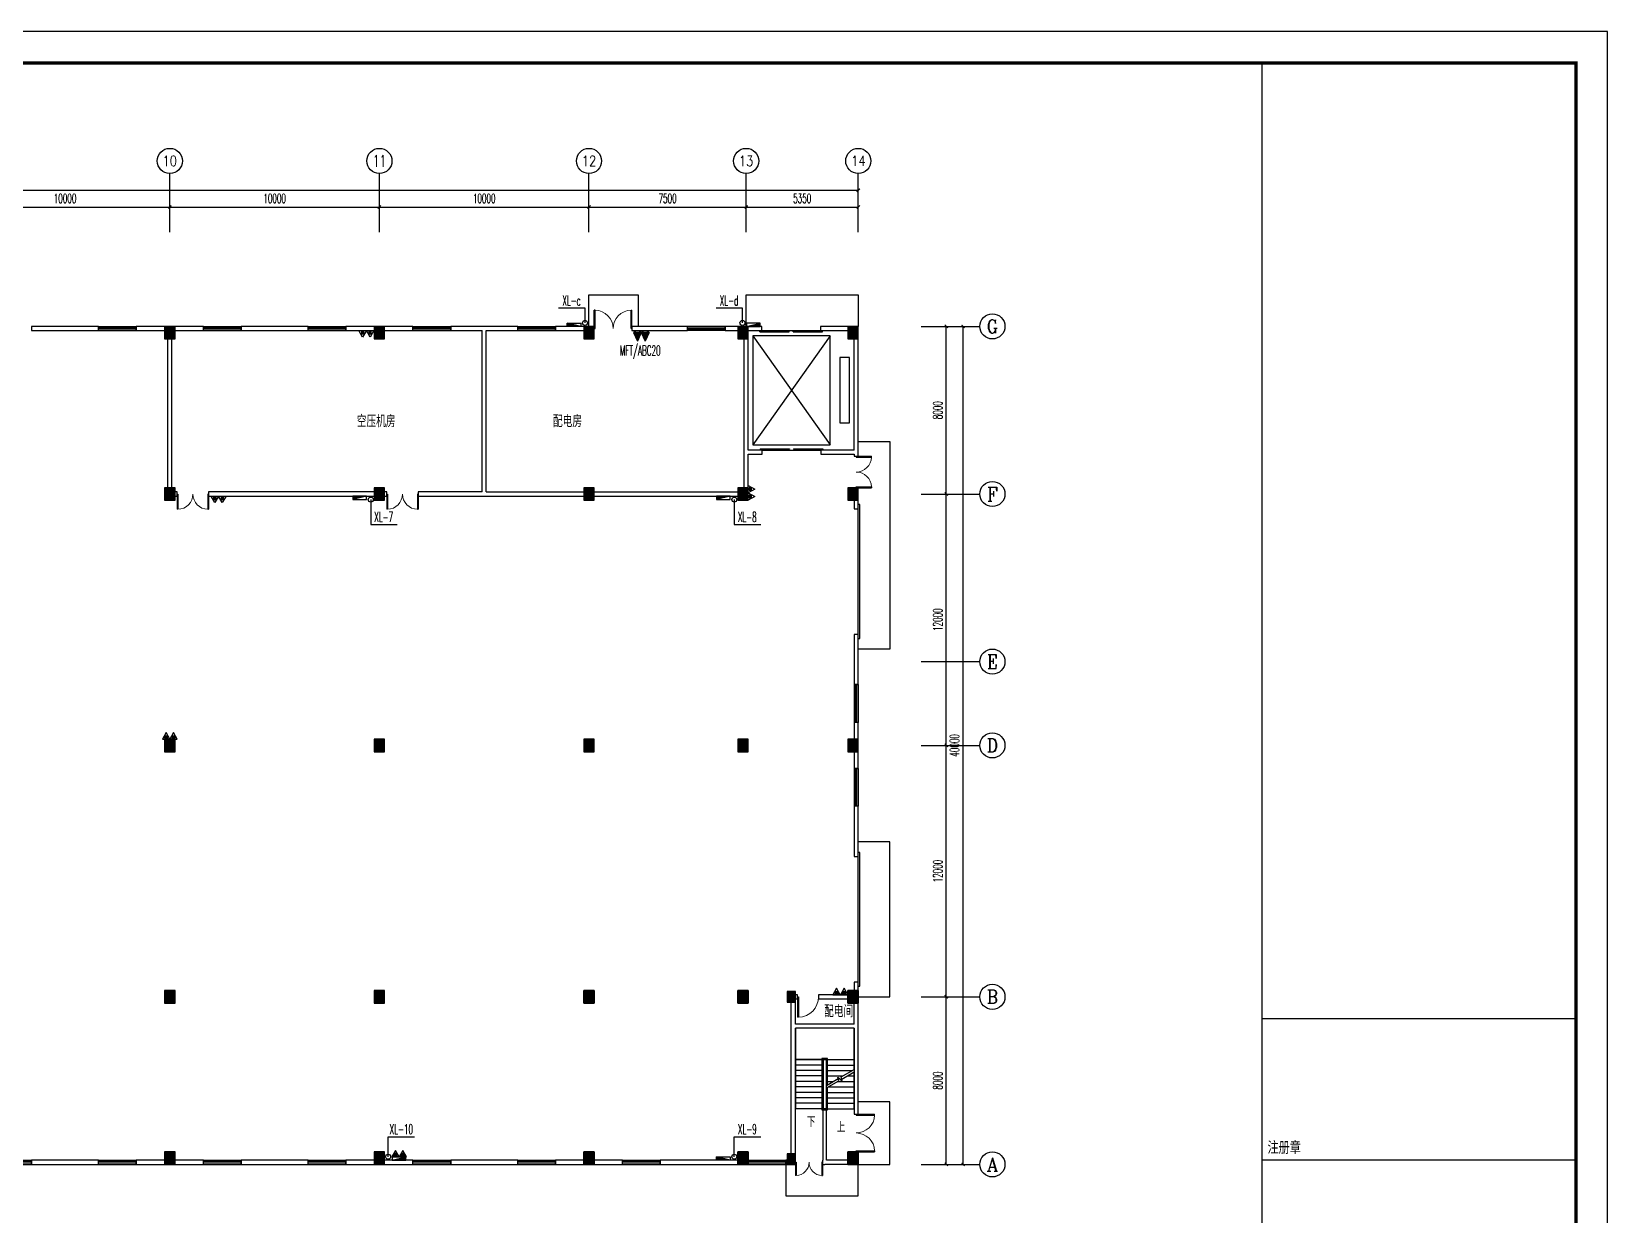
# Model space of a CAD drawing. Extents: x -620248 to 571765, y -684907 to -323071.
# Drawn here: x -164757 to -89559, y -510650 to -454182 of the extents above; entities that cross this region are included whole.
import ezdxf
from ezdxf.enums import TextEntityAlignment as Align

# ---------------------------------------------------------------- set-up
doc = ezdxf.new("R2010")
doc.units = 0
doc.header["$LTSCALE"] = 1000
doc.header["$MEASUREMENT"] = 0
doc.linetypes.add('DASH', pattern=[0.35, 0.25, -0.1])
for name, color, linetype in [('4', 4, 'Continuous'), ('9', 9, 'Continuous'), ('AXIS', 3, 'Continuous'), ('AXIS_TEXT', 7, 'Continuous'), ('DIM_SYMB', 3, 'Continuous'), ('EQUIP_消火栓', 7, 'Continuous'), ('EQUIP_灭火器', 7, 'Continuous'), ('EVTR', 2, 'Continuous'), ('PUB_HATCH', 8, 'Continuous'), ('PUB_TITLE', 4, 'Continuous'), ('STAIR', 2, 'Continuous'), ('TWT_LEAD', 3, 'Continuous'), ('TWT_TEXT', 7, 'Continuous'), ('VPIPE-消防', 1, 'Continuous'), ('WALL', 7, 'Continuous'), ('WINDOW', 4, 'Continuous'), ('框', 130, 'Continuous')]:
    doc.layers.add(name, color=color, linetype=linetype)
doc.styles.add('-宋体', font='simsun_0.shx', dxfattribs={"width": 0.8})
doc.styles.add('_TCH_AXIS', font='COMPLEX', dxfattribs={"bigfont": 'GBCBIG'})
doc.styles.add('_TCH_DIM', font='SIMPLEX.shx', dxfattribs={"width": 0.8, "bigfont": 'GBCBIG.shx'})
doc.styles.add('_TCH_DIM_T3', font='SIMPLEX.shx', dxfattribs={"width": 0.564706, "bigfont": 'GBCBIG.shx'})
doc.styles.add('COMPLEX', font='COMPLEX')
doc.styles.add('TBC', font='simhei_0.shx', dxfattribs={"width": 0.9})
doc.styles.add('天正', font='SIMPLEX.shx', dxfattribs={"width": 0.7, "bigfont": 'HZTXT.shx'})
doc.dimstyles.new('_TCH_ARCH&&150', dxfattribs={"dimtxt": 446.25, "dimasz": 150, "dimexe": 375, "dimexo": 450, "dimgap": 189.375, "dimtad": 1, "dimdec": 0, "dimzin": 0, "dimdsep": 46, "dimtxsty": '_TCH_DIM_T3', "dimblk": 'ARCHTICK', "dimcen": 0.09, "dimclrt": 7, "dimazin": 2, "dimtfac": 1, "dimtdec": 0, "dimtix": 1, "dimtmove": 2, "dimatfit": 3, "dimfxl": 1, "dimtolj": 1, "dimtzin": 0, "dimarcsym": 0})

# ---------------------------------------------------------------- blocks, each defined once
blk = doc.blocks.new('A$C2E844E90')
at = {"layer": 'PUB_HATCH'}
for points in [[(74900, 0), (75400, 0), (75400, 600), (74900, 600)], [(84900, 0), (85400, 0), (85400, 600), (84900, 600)], [(94900, 0), (95400, 0), (95400, 600), (94900, 600)], [(102250, 0), (102750, 0), (102750, 600), (102250, 600)], [(107500, 0), (108000, 0), (108000, 600), (107500, 600)], [(74900, -7700), (75400, -7700), (75400, -7100), (74900, -7100)], [(84900, -7700), (85400, -7700), (85400, -7100), (84900, -7100)], [(94900, -7700), (95400, -7700), (95400, -7100), (94900, -7100)], [(102250, -7700), (102750, -7700), (102750, -7100), (102250, -7100)], [(107500, -7700), (108000, -7700), (108000, -7100), (107500, -7100)], [(74900, -19700), (75400, -19700), (75400, -19100), (74900, -19100)], [(84900, -19700), (85400, -19700), (85400, -19100), (84900, -19100)], [(94900, -19700), (95400, -19700), (95400, -19100), (94900, -19100)], [(102250, -19700), (102750, -19700), (102750, -19100), (102250, -19100)], [(107500, -19700), (108000, -19700), (108000, -19100), (107500, -19100)], [(74900, -31700), (75400, -31700), (75400, -31100), (74900, -31100)], [(84900, -31700), (85400, -31700), (85400, -31100), (84900, -31100)], [(94900, -31700), (95400, -31700), (95400, -31100), (94900, -31100)], [(102250, -31700), (102750, -31700), (102750, -31100), (102250, -31100)], [(105000, -31150), (104600, -31150), (104600, -31650), (105000, -31650)], [(107500, -31700), (108000, -31700), (108000, -31100), (107500, -31100)], [(74900, -39400), (75400, -39400), (75400, -38800), (74900, -38800)], [(84900, -39400), (85400, -39400), (85400, -38800), (84900, -38800)], [(94900, -39400), (95400, -39400), (95400, -38800), (94900, -38800)], [(102250, -39400), (102750, -39400), (102750, -38800), (102250, -38800)], [(105000, -38900), (104600, -38900), (104600, -39400), (105000, -39400)], [(107500, -39400), (108000, -39400), (108000, -38800), (107500, -38800)]]:
    blk.add_hatch(color=7, dxfattribs=at).paths.add_polyline_path(points)
at = {"layer": 'WALL'}
for points in [[(75400, 600), (74900, 600), (74900, 0), (75400, 0)], [(85400, 600), (84900, 600), (84900, 0), (85400, 0)], [(95400, 600), (94900, 600), (94900, 0), (95400, 0)], [(102750, 600), (102250, 600), (102250, 0), (102750, 0)], [(108000, 600), (107500, 600), (107500, 0), (108000, 0)], [(75400, -7100), (74900, -7100), (74900, -7700), (75400, -7700)], [(85400, -7100), (84900, -7100), (84900, -7700), (85400, -7700)], [(95400, -7100), (94900, -7100), (94900, -7700), (95400, -7700)], [(102750, -7100), (102250, -7100), (102250, -7700), (102750, -7700)], [(108000, -7100), (107500, -7100), (107500, -7700), (108000, -7700)], [(75400, -19100), (74900, -19100), (74900, -19700), (75400, -19700)], [(85400, -19100), (84900, -19100), (84900, -19700), (85400, -19700)], [(95400, -19100), (94900, -19100), (94900, -19700), (95400, -19700)], [(102750, -19100), (102250, -19100), (102250, -19700), (102750, -19700)], [(108000, -19100), (107500, -19100), (107500, -19700), (108000, -19700)], [(75400, -31100), (74900, -31100), (74900, -31700), (75400, -31700)], [(85400, -31100), (84900, -31100), (84900, -31700), (85400, -31700)], [(95400, -31100), (94900, -31100), (94900, -31700), (95400, -31700)], [(102750, -31100), (102250, -31100), (102250, -31700), (102750, -31700)], [(104600, -31650), (105000, -31650), (105000, -31150), (104600, -31150)], [(108000, -31100), (107500, -31100), (107500, -31700), (108000, -31700)], [(75400, -38800), (74900, -38800), (74900, -39400), (75400, -39400)], [(85400, -38800), (84900, -38800), (84900, -39400), (85400, -39400)], [(95400, -38800), (94900, -38800), (94900, -39400), (95400, -39400)], [(102750, -38800), (102250, -38800), (102250, -39400), (102750, -39400)], [(104600, -39400), (105000, -39400), (105000, -38900), (104600, -38900)], [(108000, -38800), (107500, -38800), (107500, -39400), (108000, -39400)]]:
    blk.add_lwpolyline(points, close=True, dxfattribs=at)
blk = doc.blocks.new('$DorLib2D$00000002')
for p, q in [((-0.5, 0), (-0.5, 0.4875)), ((-0.475, 0.4875), (-0.5, 0.4875)), ((-0.475, 0), (-0.475, 0.4875)), ((0.475, 0), (0.475, 0.4875)), ((0.475, 0.4875), (0.5, 0.4875)), ((0.5, 0), (0.5, 0.4875)), ((-0.5, 0), (-0.475, 0)), ((0.5, 0), (0.475, 0))]:
    blk.add_line(p, q)
at = {"lineweight": 13}
for centre, start, end in [((-0.4875, 0), 0, 88.53072), ((0.4875, 0), 91.46928, 180)]:
    blk.add_arc(centre, 0.4875, start, end, dxfattribs=at)
blk = doc.blocks.new('$DorLib2D$00000126')
at = {"color": 0, "linetype": 'Continuous'}
for p, q in [((-0.532, 0.5), (-0.532, 0.9)), ((0.532, 0.9), (0.532, 0.5))]:
    blk.add_line(p, q, dxfattribs=at)
at = {"color": 0, "linetype": 'DASH'}
for p, q in [((-0.532, 0.9), (0.532, 0.9)), ((-0.532, 0.5), (0.532, 0.5))]:
    blk.add_line(p, q, dxfattribs=at)
blk = doc.blocks.new('_ArchTick')
at = {"color": 0, "linetype": 'ByBlock', "const_width": 0.4}
blk.add_lwpolyline([(-0.5, -0.5), (0.5, 0.5)], dxfattribs=at)
blk = doc.blocks.new('*D480')
at = {"layer": 'AXIS', "color": 0, "lineweight": -2, "transparency": 16777216}
for p, q in [((7700, 53450), (7700, 55375)), ((7700, 55000), (115700, 55000)), ((115700, 53450), (115700, 55375))]:
    blk.add_line(p, q, dxfattribs=at)
at = {"layer": 'Defpoints', "color": 0, "transparency": 16777216}
for p in [(115700, 55000), (7700, 53000), (115700, 53000)]:
    blk.add_point(p, dxfattribs=at)
at = {"layer": 'AXIS', "color": 0, "lineweight": -2, "transparency": 16777216, "xscale": 150, "yscale": 150, "zscale": 150, "rotation": 180}
blk.add_blockref('_ArchTick', (7700, 55000), dxfattribs=at)
at = {"layer": 'AXIS', "color": 0, "lineweight": -2, "transparency": 16777216, "xscale": 150, "yscale": 150, "zscale": 150}
blk.add_blockref('_ArchTick', (115700, 55000), dxfattribs=at)
at = {"layer": 'AXIS', "color": 7, "transparency": 16777216, "insert": (61700, 55412), "char_height": 446.2, "attachment_point": 5, "style": '_TCH_DIM_T3'}
blk.add_mtext('\\A1;108000', dxfattribs=at)
blk = doc.blocks.new('*D489')
at = {"layer": 'AXIS', "color": 0, "lineweight": -2, "transparency": 16777216}
for p, q in [((72850, 53450), (72850, 54575)), ((72850, 54200), (82850, 54200)), ((82850, 53450), (82850, 54575))]:
    blk.add_line(p, q, dxfattribs=at)
at = {"layer": 'Defpoints', "color": 0, "transparency": 16777216}
for p in [(82850, 54200), (72850, 53000), (82850, 53000)]:
    blk.add_point(p, dxfattribs=at)
at = {"layer": 'AXIS', "color": 0, "lineweight": -2, "transparency": 16777216, "xscale": 150, "yscale": 150, "zscale": 150, "rotation": 180}
blk.add_blockref('_ArchTick', (72850, 54200), dxfattribs=at)
at = {"layer": 'AXIS', "color": 0, "lineweight": -2, "transparency": 16777216, "xscale": 150, "yscale": 150, "zscale": 150}
blk.add_blockref('_ArchTick', (82850, 54200), dxfattribs=at)
at = {"layer": 'AXIS', "color": 7, "transparency": 16777216, "insert": (77850, 54612), "char_height": 446.2, "attachment_point": 5, "style": '_TCH_DIM_T3'}
blk.add_mtext('\\A1;10000', dxfattribs=at)
blk = doc.blocks.new('*D490')
at = {"layer": 'AXIS', "color": 0, "lineweight": -2, "transparency": 16777216}
for p, q in [((82850, 53450), (82850, 54575)), ((82850, 54200), (92850, 54200)), ((92850, 53450), (92850, 54575))]:
    blk.add_line(p, q, dxfattribs=at)
at = {"layer": 'Defpoints', "color": 0, "transparency": 16777216}
for p in [(92850, 54200), (82850, 53000), (92850, 53000)]:
    blk.add_point(p, dxfattribs=at)
at = {"layer": 'AXIS', "color": 0, "lineweight": -2, "transparency": 16777216, "xscale": 150, "yscale": 150, "zscale": 150, "rotation": 180}
blk.add_blockref('_ArchTick', (82850, 54200), dxfattribs=at)
at = {"layer": 'AXIS', "color": 0, "lineweight": -2, "transparency": 16777216, "xscale": 150, "yscale": 150, "zscale": 150}
blk.add_blockref('_ArchTick', (92850, 54200), dxfattribs=at)
at = {"layer": 'AXIS', "color": 7, "transparency": 16777216, "insert": (87850, 54612), "char_height": 446.2, "attachment_point": 5, "style": '_TCH_DIM_T3'}
blk.add_mtext('\\A1;10000', dxfattribs=at)
blk = doc.blocks.new('*D491')
at = {"layer": 'AXIS', "color": 0, "lineweight": -2, "transparency": 16777216}
for p, q in [((92850, 53450), (92850, 54575)), ((92850, 54200), (102850, 54200)), ((102850, 53450), (102850, 54575))]:
    blk.add_line(p, q, dxfattribs=at)
at = {"layer": 'Defpoints', "color": 0, "transparency": 16777216}
for p in [(102850, 54200), (92850, 53000), (102850, 53000)]:
    blk.add_point(p, dxfattribs=at)
at = {"layer": 'AXIS', "color": 0, "lineweight": -2, "transparency": 16777216, "xscale": 150, "yscale": 150, "zscale": 150, "rotation": 180}
blk.add_blockref('_ArchTick', (92850, 54200), dxfattribs=at)
at = {"layer": 'AXIS', "color": 0, "lineweight": -2, "transparency": 16777216, "xscale": 150, "yscale": 150, "zscale": 150}
blk.add_blockref('_ArchTick', (102850, 54200), dxfattribs=at)
at = {"layer": 'AXIS', "color": 7, "transparency": 16777216, "insert": (97850, 54612), "char_height": 446.2, "attachment_point": 5, "style": '_TCH_DIM_T3'}
blk.add_mtext('\\A1;10000', dxfattribs=at)
blk = doc.blocks.new('*D492')
at = {"layer": 'AXIS', "color": 0, "lineweight": -2, "transparency": 16777216}
for p, q in [((102850, 53450), (102850, 54575)), ((102850, 54200), (110350, 54200)), ((110350, 53450), (110350, 54575))]:
    blk.add_line(p, q, dxfattribs=at)
at = {"layer": 'Defpoints', "color": 0, "transparency": 16777216}
for p in [(110350, 54200), (102850, 53000), (110350, 53000)]:
    blk.add_point(p, dxfattribs=at)
at = {"layer": 'AXIS', "color": 0, "lineweight": -2, "transparency": 16777216, "xscale": 150, "yscale": 150, "zscale": 150, "rotation": 180}
blk.add_blockref('_ArchTick', (102850, 54200), dxfattribs=at)
at = {"layer": 'AXIS', "color": 0, "lineweight": -2, "transparency": 16777216, "xscale": 150, "yscale": 150, "zscale": 150}
blk.add_blockref('_ArchTick', (110350, 54200), dxfattribs=at)
at = {"layer": 'AXIS', "color": 7, "transparency": 16777216, "insert": (106600, 54612), "char_height": 446.2, "attachment_point": 5, "style": '_TCH_DIM_T3'}
blk.add_mtext('\\A1;7500', dxfattribs=at)
blk = doc.blocks.new('*D493')
at = {"layer": 'AXIS', "color": 0, "lineweight": -2, "transparency": 16777216}
for p, q in [((110350, 53450), (110350, 54575)), ((110350, 54200), (115700, 54200)), ((115700, 53450), (115700, 54575))]:
    blk.add_line(p, q, dxfattribs=at)
at = {"layer": 'Defpoints', "color": 0, "transparency": 16777216}
for p in [(115700, 54200), (110350, 53000), (115700, 53000)]:
    blk.add_point(p, dxfattribs=at)
at = {"layer": 'AXIS', "color": 0, "lineweight": -2, "transparency": 16777216, "xscale": 150, "yscale": 150, "zscale": 150, "rotation": 180}
blk.add_blockref('_ArchTick', (110350, 54200), dxfattribs=at)
at = {"layer": 'AXIS', "color": 0, "lineweight": -2, "transparency": 16777216, "xscale": 150, "yscale": 150, "zscale": 150}
blk.add_blockref('_ArchTick', (115700, 54200), dxfattribs=at)
at = {"layer": 'AXIS', "color": 7, "transparency": 16777216, "insert": (113025, 54612), "char_height": 446.2, "attachment_point": 5, "style": '_TCH_DIM_T3'}
blk.add_mtext('\\A1;5350', dxfattribs=at)
blk = doc.blocks.new('*D500')
at = {"layer": 'AXIS', "color": 0, "lineweight": -2, "transparency": 16777216}
for p, q in [((119150, 48500), (121075, 48500)), ((120700, 8500), (120700, 48500)), ((119150, 8500), (121075, 8500))]:
    blk.add_line(p, q, dxfattribs=at)
at = {"layer": 'Defpoints', "color": 0, "transparency": 16777216}
for p in [(118700, 48500), (120700, 48500), (118700, 8500)]:
    blk.add_point(p, dxfattribs=at)
at = {"layer": 'AXIS', "color": 0, "lineweight": -2, "transparency": 16777216, "xscale": 150, "yscale": 150, "zscale": 150}
for p, rotation in [((120700, 48500), 90), ((120700, 8500), 270)]:
    blk.add_blockref('_ArchTick', p, dxfattribs=dict(at, rotation=rotation))
at = {"layer": 'AXIS', "color": 7, "transparency": 16777216, "insert": (120288, 28500), "char_height": 446.2, "attachment_point": 5, "rotation": 90, "style": '_TCH_DIM_T3'}
blk.add_mtext('\\A1;40000', dxfattribs=at)
blk = doc.blocks.new('*D501')
at = {"layer": 'AXIS', "color": 0, "lineweight": -2, "transparency": 16777216}
for p, q in [((119150, 16500), (120275, 16500)), ((119900, 8500), (119900, 16500)), ((119150, 8500), (120275, 8500))]:
    blk.add_line(p, q, dxfattribs=at)
at = {"layer": 'Defpoints', "color": 0, "transparency": 16777216}
for p in [(118700, 16500), (119900, 16500), (118700, 8500)]:
    blk.add_point(p, dxfattribs=at)
at = {"layer": 'AXIS', "color": 0, "lineweight": -2, "transparency": 16777216, "xscale": 150, "yscale": 150, "zscale": 150}
for p, rotation in [((119900, 16500), 90), ((119900, 8500), 270)]:
    blk.add_blockref('_ArchTick', p, dxfattribs=dict(at, rotation=rotation))
at = {"layer": 'AXIS', "color": 7, "transparency": 16777216, "insert": (119488, 12500), "char_height": 446.2, "attachment_point": 5, "rotation": 90, "style": '_TCH_DIM_T3'}
blk.add_mtext('\\A1;8000', dxfattribs=at)
blk = doc.blocks.new('*D502')
at = {"layer": 'AXIS', "color": 0, "lineweight": -2, "transparency": 16777216}
for p, q in [((119150, 28500), (120275, 28500)), ((119900, 16500), (119900, 28500)), ((119150, 16500), (120275, 16500))]:
    blk.add_line(p, q, dxfattribs=at)
at = {"layer": 'Defpoints', "color": 0, "transparency": 16777216}
for p in [(118700, 28500), (119900, 28500), (118700, 16500)]:
    blk.add_point(p, dxfattribs=at)
at = {"layer": 'AXIS', "color": 0, "lineweight": -2, "transparency": 16777216, "xscale": 150, "yscale": 150, "zscale": 150}
for p, rotation in [((119900, 28500), 90), ((119900, 16500), 270)]:
    blk.add_blockref('_ArchTick', p, dxfattribs=dict(at, rotation=rotation))
at = {"layer": 'AXIS', "color": 7, "transparency": 16777216, "insert": (119488, 22500), "char_height": 446.2, "attachment_point": 5, "rotation": 90, "style": '_TCH_DIM_T3'}
blk.add_mtext('\\A1;12000', dxfattribs=at)
blk = doc.blocks.new('*D503')
at = {"layer": 'AXIS', "color": 0, "lineweight": -2, "transparency": 16777216}
for p, q in [((119150, 40500), (120275, 40500)), ((119900, 28500), (119900, 40500)), ((119150, 28500), (120275, 28500))]:
    blk.add_line(p, q, dxfattribs=at)
at = {"layer": 'Defpoints', "color": 0, "transparency": 16777216}
for p in [(118700, 40500), (119900, 40500), (118700, 28500)]:
    blk.add_point(p, dxfattribs=at)
at = {"layer": 'AXIS', "color": 0, "lineweight": -2, "transparency": 16777216, "xscale": 150, "yscale": 150, "zscale": 150}
for p, rotation in [((119900, 40500), 90), ((119900, 28500), 270)]:
    blk.add_blockref('_ArchTick', p, dxfattribs=dict(at, rotation=rotation))
at = {"layer": 'AXIS', "color": 7, "transparency": 16777216, "insert": (119488, 34500), "char_height": 446.2, "attachment_point": 5, "rotation": 90, "style": '_TCH_DIM_T3'}
blk.add_mtext('\\A1;12000', dxfattribs=at)
blk = doc.blocks.new('*D504')
at = {"layer": 'AXIS', "color": 0, "lineweight": -2, "transparency": 16777216}
for p, q in [((119150, 48500), (120275, 48500)), ((119900, 40500), (119900, 48500)), ((119150, 40500), (120275, 40500))]:
    blk.add_line(p, q, dxfattribs=at)
at = {"layer": 'Defpoints', "color": 0, "transparency": 16777216}
for p in [(118700, 48500), (119900, 48500), (118700, 40500)]:
    blk.add_point(p, dxfattribs=at)
at = {"layer": 'AXIS', "color": 0, "lineweight": -2, "transparency": 16777216, "xscale": 150, "yscale": 150, "zscale": 150}
for p, rotation in [((119900, 48500), 90), ((119900, 40500), 270)]:
    blk.add_blockref('_ArchTick', p, dxfattribs=dict(at, rotation=rotation))
at = {"layer": 'AXIS', "color": 7, "transparency": 16777216, "insert": (119488, 44500), "char_height": 446.2, "attachment_point": 5, "rotation": 90, "style": '_TCH_DIM_T3'}
blk.add_mtext('\\A1;8000', dxfattribs=at)
blk = doc.blocks.new('$DorLib2D$00000001')
for p, q in [((0.45, 0.975), (0.5, 0.975)), ((0.45, 0), (0.45, 0.975)), ((0.5, 0), (0.5, 0.975)), ((0.5, 0), (0.45, 0))]:
    blk.add_line(p, q)
at = {"lineweight": 13}
blk.add_arc((0.475, 0), 0.975, 91.46928, 180, dxfattribs=at)
blk = doc.blocks.new('$DORLIB2D$00000127')
at = {"color": 0}
for points in [[(-0.533, 0.795), (-0.533, 0.69)], [(-0.033, 0.795), (-0.533, 0.795)], [(-0.033, 0.69), (-0.533, 0.69)], [(-0.033, 0.795), (-0.033, 0.69)], [(0.533, 0.795), (0.033, 0.795)], [(0.033, 0.795), (0.033, 0.69)], [(0.533, 0.69), (0.033, 0.69)], [(0.533, 0.795), (0.533, 0.69)], [(0.5, 0.5), (-0.5, 0.5)]]:
    blk.add_lwpolyline(points, dxfattribs=at)
blk = doc.blocks.new('$TCHSYS$WIN2D')
for p, q in [((-0.5, 0.5), (0.5, 0.5)), ((-0.5, 0.5), (-0.5, -0.5)), ((0.5, 0.5), (0.5, -0.5)), ((0.5, 0.167), (-0.5, 0.167)), ((0.5, -0.167), (-0.5, -0.167)), ((-0.5, -0.5), (0.5, -0.5))]:
    blk.add_line(p, q)
blk = doc.blocks.new('_AXISO')
blk.add_circle((0, 0), 0.5)
at = {"layer": 'AXIS_TEXT', "style": 'COMPLEX', "width": 1.041667}
blk.add_attdef('A', text='', height=0.56, dxfattribs=at).set_placement((-0.25, -0.28), (0.25, -0.28), align=Align.FIT)
blk = doc.blocks.new('A$C54597E38')
at = {"layer": '9'}
h = blk.add_hatch(dxfattribs=at)
h.set_pattern_fill('ANSI31', color=256, scale=70.630202, angle=135, style=0)
h.set_pattern_definition([(180, (-153496.256, -56662.455), (-2e-15, -8.82877527), [])])
edge = h.paths.add_edge_path()
edge.add_line((99, 458), (99, 400))
edge.add_line((99, 400), (0, 400))
edge.add_line((0, 400), (0, 620))
edge.add_arc((64, 620), 63.6, 90, 180, ccw=False)
edge.add_line((64, 683), (622, 683))
edge.add_arc((622, 620), 63.6, 0, 90, ccw=False)
edge.add_line((685, 620), (685, 396))
edge.add_line((685, 396), (594, 396))
edge.add_line((594, 396), (594, 463))
edge.add_line((594, 463), (614, 463))
edge.add_line((614, 463), (624, 463))
edge.add_line((624, 463), (624, 613))
edge.add_line((624, 613), (68, 613))
edge.add_line((68, 613), (68, 458))
edge.add_line((68, 458), (99, 458))
h.paths.add_polyline_path([(369, 293), (369, 582), (586, 582), (586, 519), (436, 519), (436, 458), (557, 458), (557, 225), (431, 225), (431, 166), (588, 166), (588, 112), (370, 112), (370, 226), (321, 226), (321, 112), (103, 112), (103, 166), (260, 166), (260, 225), (133, 225), (133, 458), (255, 458), (255, 519), (104, 519), (104, 582), (321, 582), (321, 293)])
h.paths.add_polyline_path([(196, 399), (265, 399), (265, 289), (196, 289)], flags=16)
h.paths.add_polyline_path([(494, 399), (425, 399), (425, 289), (494, 289)], flags=16)
edge = h.paths.add_edge_path()
edge.add_line((99, 225), (99, 283))
edge.add_line((99, 283), (0, 283))
edge.add_line((0, 283), (0, 64))
edge.add_arc((64, 64), 63.6, 180, 270)
edge.add_line((64, 0), (622, 0))
edge.add_arc((622, 64), 63.6, 270, 360)
edge.add_line((685, 64), (685, 287))
edge.add_line((685, 287), (594, 287))
edge.add_line((594, 287), (594, 220))
edge.add_line((594, 220), (614, 220))
edge.add_line((614, 220), (624, 220))
edge.add_line((624, 220), (624, 71))
edge.add_line((624, 71), (68, 71))
edge.add_line((68, 71), (68, 225))
edge.add_line((68, 225), (99, 225))
blk.add_lwpolyline([(369, 293), (369, 293), (369, 582), (586, 582), (586, 519), (436, 519), (436, 458), (557, 458), (557, 225), (431, 225), (431, 166), (588, 166), (588, 112), (370, 112), (370, 226), (321, 226), (321, 112), (103, 112), (103, 166), (260, 166), (260, 225), (133, 225), (133, 458), (255, 458), (255, 519), (104, 519), (104, 582), (321, 582), (321, 293), (369, 293)], dxfattribs=at)
blk.add_lwpolyline([(99, 225), (99, 283), (0, 283), (0, 64, 0.414214), (64, 0), (622, 0, 0.414214), (685, 64), (685, 287), (594, 287), (594, 220), (614, 220), (624, 220), (624, 71), (68, 71), (68, 225)], format="xyb", close=True, dxfattribs=at)
blk.add_lwpolyline([(494, 399), (425, 399), (425, 289), (494, 289)], close=True, dxfattribs=at)
blk = doc.blocks.new('标框')
at = {"layer": '4'}
for p, q in [((-105112, 98008), (-105112, 71592)), ((-95112, 98008), (-95112, 71592))]:
    blk.add_line(p, q, dxfattribs=at)
at = {"layer": '框'}
for p, q in [((-105112, 111592), (-105112, 71592)), ((-95112, 111592), (-95112, 71592)), ((-105112, 98584), (-95112, 98584)), ((-105112, 94081), (-95112, 94081)), ((-105112, 89578), (-95112, 89578)), ((-105112, 87777), (-95112, 87777)), ((-105112, 85976), (-95112, 85976)), ((-105112, 85075), (-95112, 85075)), ((-105112, 84174), (-95112, 84174)), ((-105112, 83274), (-95112, 83274)), ((-105112, 82373), (-95112, 82373)), ((-105112, 81473), (-95112, 81473)), ((-105112, 80572), (-95112, 80572)), ((-105112, 79671), (-95112, 79671)), ((-105112, 78771), (-95112, 78771)), ((-105112, 77870), (-95112, 77870)), ((-105112, 76970), (-95112, 76970)), ((-105112, 76069), (-95112, 76069)), ((-105112, 75168), (-95112, 75168)), ((-105112, 74268), (-95112, 74268))]:
    blk.add_line(p, q, dxfattribs=at)
at = {"layer": '4'}
blk.add_blockref('A$C54597E38', (-104913, 73473), dxfattribs=at)
at = {"layer": 'TWT_TEXT', "style": 'TBC', "width": 0.9}
blk.add_text('广州亚泰建筑设计院有限公司', height=480, dxfattribs=at).set_placement((-103962, 73582))
at = {"layer": 'TWT_TEXT', "style": '_TCH_DIM'}
for s, height, p in [('建筑工程甲级设计证书号：', 300, (-103979, 73080)), ('市政工程乙级设计证书号：', 300, (-103979, 72647)), ('城乡规划编制乙级证书编号：粤自资规乙字', 300, (-103979, 72198)), ('电话', 300, (-103979, 71765)), ('图纸版权属设计单位所有，未经许可，外人及外单位不得翻印复制作为其他工程之用', 249.73, (-102027, 71082))]:
    blk.add_text(s, height=height, rotation=359.9997, dxfattribs=at).set_placement(p)
at = {"layer": 'TWT_TEXT', "style": '天正', "width": 0.67}
for s, height, p in [('A144002161', 300, (-101392, 73058)), ('A244002168', 300, (-101382, 72625)), ('23440110', 300, (-99787, 72179)), ('Tel：020-84214629', 290, (-103368, 71744))]:
    blk.add_text(s, height=height, rotation=359.9997, dxfattribs=at).set_placement(p)
at = {"layer": '框', "style": '-宋体', "width": 0.74}
for s, p in [('注册章', (-104927, 94312)), ('工程设计出图专用章', (-104926, 89809)), ('项目名称', (-104926, 88008)), ('车间二', (-102099, 88008)), ('兴建单位', (-104926, 86207)), ('佛山市天地元一净化设备有限公司', (-102100, 86207)), ('图      名', (-104926, 85353)), ('图      别', (-104926, 84452)), ('图      号', (-104926, 83552)), ('版  本  号', (-104927, 82651)), ('第一版', (-102100, 82651)), ('日      期', (-104926, 81751)), ('2025.10', (-102099, 81751)), ('制      图', (-104926, 80850)), ('设      计', (-104926, 79950)), ('专业负责人', (-104926, 79049)), ('项目负责人', (-104926, 78148)), ('专业校对人', (-104926, 77248)), ('审  核  人', (-104926, 76347)), ('审  定  人', (-104926, 75447)), ('设  计  号', (-104926, 74546)), ('AT-FS25023D', (-102108, 74546))]:
    blk.add_text(s, height=350, dxfattribs=at).set_placement(p)
for s, p in [('叶润华', (-101553, 80850)), ('叶润华', (-101553, 79950)), ('何志朋', (-101553, 78148)), ('范 武', (-101553, 77248)), ('陈伟业', (-101553, 76347)), ('何志朋', (-101553, 75447))]:
    blk.add_text(s, height=350, dxfattribs=at).set_placement(p, align=Align.CENTER)
blk = doc.blocks.new('消防框')
at = {"layer": '4'}
blk.add_line((-66927, 44194), (-66927, 17778), dxfattribs=at)
at = {"layer": '框'}
for p, q in [((-76927, 57778), (-76927, 17778)), ((-66927, 57778), (-66927, 17778)), ((-76927, 44194), (-76927, 17778))]:
    blk.add_line(p, q, dxfattribs=at)
at = {"layer": '4'}
blk.add_blockref('标框', (28185, -53814), dxfattribs=at)
at = {"layer": '框', "style": '-宋体', "width": 0.74}
for s, p in [('给水(消防)', (-73914, 30638)), ('XS-  /', (-73914, 29737)), ('11', (-72770, 29737))]:
    blk.add_text(s, height=350, dxfattribs=at).set_placement(p)
blk = doc.blocks.new('$TwtSys$00000434')
for p, q in [((-0.5, 0.5), (-0.5, -0.5)), ((-0.5, -0.5), (0.5, 0.5)), ((0.5, 0.5), (-0.5, 0.5)), ((0.5, -0.5), (0.5, 0.5)), ((-0.5, -0.5), (0.5, -0.5))]:
    blk.add_line(p, q)
blk.add_solid([(0.5, -0.5), (0.5, 0.5), (-0.5, -0.5)])
blk = doc.blocks.new('$TwtSys$00000546')
h = blk.add_hatch()
h.set_pattern_fill('ANSI31', color=256, scale=200, style=0)
h.set_pattern_definition([(45, (-38543.802, -6670.83), (-17.67767, 17.67767), [])])
h.paths.add_polyline_path([(-65, 174), (65, 174), (65, 44), (-65, 44)])
for points in [[(0, 344), (-198, 0), (198, 0)], [(-65, 174), (65, 174), (65, 44), (-65, 44)]]:
    blk.add_lwpolyline(points, close=True)
blk = doc.blocks.new('$TwtSys$00000547')
blk.add_hatch(color=256).paths.add_polyline_path([(-155, 0), (0, 346), (155, 0)])
for p, q in [((-155, 0), (0, 346)), ((155, 0), (-155, 0)), ((155, 0), (0, 346))]:
    blk.add_line(p, q)
for centre in [(-103, -26), (103, -26)]:
    blk.add_circle(centre, 25.7)
blk = doc.blocks.new('A$C25C0409E')
at = {"color": 6}
for points in [[(102600, 16800), (103100, 16800), (103100, 16200), (102600, 16200)], [(109950, 16800), (110450, 16800), (110450, 16200), (109950, 16200)], [(115200, 16800), (115700, 16800), (115700, 16200), (115200, 16200)], [(102600, 9100), (103100, 9100), (103100, 8500), (102600, 8500)], [(109950, 9100), (110450, 9100), (110450, 8500), (109950, 8500)], [(115200, 9100), (115700, 9100), (115700, 8500), (115200, 8500)]]:
    blk.add_lwpolyline(points, close=True, dxfattribs=at)
at = {"layer": '4'}
for p, q in [((117200, 11491.2), (115700, 11491.2)), ((117200, 8500), (117200, 11491.2)), ((115700, 8500), (117200, 8500))]:
    blk.add_line(p, q, dxfattribs=at)
for points in [[(102850, 48500), (102850, 50000), (104900, 50000), (105200, 50000), (105200, 48500)], [(110350, 48500), (110350, 50000), (115700, 50000), (115700, 48500)], [(115700, 43000), (117200, 43000), (117200, 33100), (115700, 33100)], [(115700, 16500), (117200, 16500), (117200, 23900), (115700, 23900)], [(112250, 8500), (112250, 7000), (115700, 7000), (115700, 8500)]]:
    blk.add_lwpolyline(points, dxfattribs=at)
at = {"layer": 'AXIS'}
for p, q in [((82850, 53000), (82850, 55800)), ((92850, 53000), (92850, 55800)), ((102850, 53000), (102850, 55800)), ((110350, 53000), (110350, 55800)), ((115700, 53000), (115700, 55800)), ((118700, 48500), (121500, 48500)), ((118700, 40500), (121500, 40500)), ((118700, 32500), (121500, 32500)), ((118700, 28500), (121500, 28500)), ((118700, 16500), (121500, 16500)), ((118700, 8500), (121500, 8500))]:
    blk.add_line(p, q, dxfattribs=at)
at = {"layer": 'DIM_SYMB'}
for points in [[(113362.9, 10964.8, 0, 0, 0), (113362.9, 12682.3, 120, 0, 0), (113362.9, 13132.3, 0, 0, 0)], [(114798.7, 10712, 0, 0, 0), (114798.7, 11928.9, 120, 0, 0), (114798.7, 12378.9, 0, 0, 0)]]:
    blk.add_lwpolyline(points, format="xyseb", dxfattribs=at)
at = {"layer": 'EVTR'}
for p, q in [((114355, 48050), (110675, 48050)), ((110675, 48050), (110675, 42850)), ((114355, 48050), (110675, 42850)), ((110675, 48050), (114355, 42850)), ((114355, 42850), (114355, 48050)), ((115275, 47010), (114815, 47010)), ((114815, 47010), (114815, 43890)), ((115275, 43890), (115275, 47010)), ((114815, 43890), (115275, 43890)), ((110675, 42850), (114355, 42850))]:
    blk.add_line(p, q, dxfattribs=at)
at = {"layer": 'STAIR'}
for p, q in [((115500, 15000), (112700, 15000)), ((112700, 15000), (112700, 13500)), ((115500, 13500), (115500, 15000)), ((114235, 13560), (113965, 13560)), ((113965, 13560), (113965, 11100)), ((114235, 12299.9), (114235, 13560)), ((112700, 13500), (112700, 11160)), ((113965, 13500), (112700, 13500)), ((112700, 13500), (113965, 13500)), ((113965, 13240), (112700, 13240)), ((113965, 12980), (112700, 12980)), ((114025, 13500), (114025, 11160)), ((114175, 13500), (114025, 13500)), ((114025, 13500), (114025, 11160)), ((114025, 13500), (114175, 13500)), ((114175, 12265.2), (114175, 13500)), ((114175, 12265.2), (114175, 13500)), ((114235, 13500), (115500, 13500)), ((114235, 13500), (115500, 13500)), ((114235, 13240), (115500, 13240)), ((114235, 12980), (115413, 12980)), ((114884.6, 12674.9), (115500, 13030.2)), ((114911.4, 12574.9), (115500, 12914.8)), ((115500, 13030.2), (115500, 13500)), ((115500, 11160), (115500, 12914.8)), ((113965, 12720), (112700, 12720)), ((113965, 12460), (112700, 12460)), ((113965, 12200), (112700, 12200)), ((114175, 12265.2), (114746.3, 12595.1)), ((114175, 12149.8), (114773.1, 12495.1)), ((114175, 11160), (114175, 12149.8)), ((114175, 11160), (114175, 12149.8)), ((114235, 12720), (114962.7, 12720)), ((114235, 12460), (114512.3, 12460)), ((114235, 11100), (114235, 12184.4)), ((114262, 12200), (115500, 12200)), ((114712.3, 12460), (115500, 12460)), ((114773.1, 12495.1), (114726.9, 12667.4)), ((114726.9, 12667.4), (114933, 12494.5)), ((114933, 12494.5), (114884.6, 12674.9)), ((115162.7, 12720), (115500, 12720)), ((113965, 11940), (112700, 11940)), ((113965, 11680), (112700, 11680)), ((113965, 11420), (112700, 11420)), ((114235, 11940), (115500, 11940)), ((114235, 11680), (115500, 11680)), ((114235, 11420), (115500, 11420)), ((113965, 11160), (112700, 11160)), ((113965, 11100), (114235, 11100)), ((114025, 11160), (114175, 11160)), ((114175, 11160), (114025, 11160)), ((114235, 11160), (115500, 11160))]:
    blk.add_line(p, q, dxfattribs=at)
at = {"layer": 'WALL'}
for p, q in [((79450, 48500), (76250, 48500)), ((76250, 48500), (76250, 48300)), ((76250, 48300), (79450, 48300)), ((79450, 48300), (79450, 48500)), ((82850, 48500), (81250, 48500)), ((81250, 48500), (81250, 48300)), ((81250, 48300), (82750, 48300)), ((82750, 40400), (82750, 48300)), ((84450, 48500), (82850, 48500)), ((82950, 40600), (82950, 48300)), ((82950, 48300), (84450, 48300)), ((84450, 48300), (84450, 48500)), ((89450, 48500), (86250, 48500)), ((86250, 48500), (86250, 48300)), ((86250, 48300), (89450, 48300)), ((89450, 48300), (89450, 48500)), ((94450, 48500), (91250, 48500)), ((91250, 48500), (91250, 48300)), ((91250, 48300), (94450, 48300)), ((94450, 48300), (94450, 48500)), ((97850, 48500), (96250, 48500)), ((96250, 48500), (96250, 48300)), ((96250, 48300), (97750, 48300)), ((97750, 40600), (97750, 48300)), ((99450, 48500), (97850, 48500)), ((97950, 40600), (97950, 48300)), ((97950, 48300), (99450, 48300)), ((99450, 48300), (99450, 48500)), ((103100, 48500), (101250, 48500)), ((101250, 48500), (101250, 48300)), ((101250, 48300), (103100, 48300)), ((103100, 48300), (103100, 48500)), ((107550, 48500), (104900, 48500)), ((104900, 48500), (104900, 48300)), ((104900, 48300), (107550, 48300)), ((107550, 48300), (107550, 48500)), ((110350, 48500), (109350, 48500)), ((109350, 48500), (109350, 48300)), ((109350, 48300), (110250, 48300)), ((110250, 42500), (110250, 48300)), ((111100, 48500), (110350, 48500)), ((110450, 48300), (111100, 48300)), ((110450, 42600), (110450, 48300)), ((111100, 48300), (111100, 48500)), ((115700, 48500), (113900, 48500)), ((113900, 48500), (113900, 48300)), ((113900, 48300), (115500, 48300)), ((115500, 42600), (115500, 48300)), ((115700, 42500), (115700, 48500)), ((110250, 40600), (110250, 42500)), ((111115, 42600), (110450, 42600)), ((110450, 42400), (111115, 42400)), ((110450, 40400), (110450, 42400)), ((111115, 42400), (111115, 42600)), ((115500, 42600), (113915, 42600)), ((113915, 42600), (113915, 42400)), ((113915, 42400), (115500, 42400)), ((115500, 42400), (115500, 42300)), ((115500, 42300), (115700, 42300)), ((115700, 42300), (115700, 42500)), ((115700, 40800), (115500, 40800)), ((115500, 40800), (115500, 39800)), ((115700, 39800), (115700, 40800)), ((82750, 40400), (83200, 40400)), ((83200, 40600), (82950, 40600)), ((83200, 40400), (83200, 40600)), ((93200, 40600), (84700, 40600)), ((84700, 40600), (84700, 40400)), ((84700, 40400), (93200, 40400)), ((93200, 40400), (93200, 40600)), ((97750, 40600), (94700, 40600)), ((94700, 40600), (94700, 40400)), ((94700, 40400), (97850, 40400)), ((97850, 40400), (110450, 40400)), ((97950, 40600), (110250, 40600)), ((115500, 39800), (115700, 39800)), ((115700, 33800), (115500, 33800)), ((115500, 33800), (115500, 31400)), ((115700, 31400), (115700, 33800)), ((115500, 31400), (115700, 31400)), ((115700, 29600), (115500, 29600)), ((115500, 29600), (115500, 27400)), ((115700, 27400), (115700, 29600)), ((115500, 27400), (115700, 27400)), ((115700, 25600), (115500, 25600)), ((115500, 25600), (115500, 23200)), ((115700, 23200), (115700, 25600)), ((115500, 23200), (115700, 23200)), ((112800, 16600), (112500, 16600)), ((112500, 15100), (112500, 16600)), ((112800, 16400), (112800, 16600)), ((115500, 16600), (113800, 16600)), ((113800, 16600), (113800, 16400)), ((115700, 17200), (115500, 17200)), ((115500, 17200), (115500, 16600)), ((115700, 16500), (115700, 17200)), ((112700, 16400), (112800, 16400)), ((112700, 15200), (112700, 16400)), ((113800, 16400), (115500, 16400)), ((115500, 15200), (115500, 16400)), ((115700, 15100), (115700, 16500)), ((112500, 8700), (112500, 15100)), ((115500, 15200), (112700, 15200)), ((115700, 10900), (115700, 15100)), ((115500, 15000), (112700, 15000)), ((112700, 8700), (112700, 15000)), ((115500, 15000), (115500, 10900)), ((114025, 8700), (114025, 13560)), ((114025, 13560), (114175, 13560)), ((114175, 8700), (114175, 13560)), ((115500, 10900), (115700, 10900)), ((115700, 9100), (115500, 9100)), ((115500, 9100), (115500, 8700)), ((115700, 8500), (115700, 9100)), ((79450, 8700), (76250, 8700)), ((76250, 8700), (76250, 8500)), ((76250, 8500), (79450, 8500)), ((79450, 8500), (79450, 8700)), ((84450, 8700), (81250, 8700)), ((81250, 8700), (81250, 8500)), ((81250, 8500), (84450, 8500)), ((84450, 8500), (84450, 8700)), ((89450, 8700), (86250, 8700)), ((86250, 8700), (86250, 8500)), ((86250, 8500), (89450, 8500)), ((89450, 8500), (89450, 8700)), ((94450, 8700), (91250, 8700)), ((91250, 8700), (91250, 8500)), ((91250, 8500), (94450, 8500)), ((94450, 8500), (94450, 8700)), ((99450, 8700), (96250, 8700)), ((96250, 8700), (96250, 8500)), ((96250, 8500), (99450, 8500)), ((99450, 8500), (99450, 8700)), ((104450, 8700), (101250, 8700)), ((101250, 8700), (101250, 8500)), ((101250, 8500), (104450, 8500)), ((104450, 8500), (104450, 8700)), ((110450, 8700), (106250, 8700)), ((106250, 8700), (106250, 8500)), ((106250, 8500), (110450, 8500)), ((110450, 8500), (110450, 8700)), ((112500, 8700), (112250, 8700)), ((112250, 8700), (112250, 8500)), ((112250, 8500), (112600, 8500)), ((112600, 8500), (112700, 8500)), ((112700, 8500), (112700, 8700)), ((114025, 8700), (114000, 8700)), ((114000, 8700), (114000, 8500)), ((114000, 8500), (114100, 8500)), ((115700, 8500), (114100, 8500)), ((115500, 8700), (114175, 8700))]:
    blk.add_line(p, q, dxfattribs=at)
blk.add_blockref('A$C2E844E90', (7700, 47900))
at = {"layer": 'AXIS'}
ref = blk.add_blockref('_AXISO', (82850, 56400), dxfattribs=dict(at, xscale=1200, yscale=1200, zscale=1200))
ref.add_attrib('A', '10', dxfattribs={"layer": 'AXIS_TEXT', "height": 492.67, "style": '_TCH_AXIS'}).set_placement((82509.8, 56153.7), (83190.2, 56153.7), align=Align.FIT)
ref = blk.add_blockref('_AXISO', (92850, 56400), dxfattribs=dict(at, xscale=1200, yscale=1200, zscale=1200))
ref.add_attrib('A', '11', dxfattribs={"layer": 'AXIS_TEXT', "height": 553.14, "style": '_TCH_AXIS'}).set_placement((92533.9, 56123.4), (93166.1, 56123.4), align=Align.FIT)
ref = blk.add_blockref('_AXISO', (102850, 56400), dxfattribs=dict(at, xscale=1200, yscale=1200, zscale=1200))
ref.add_attrib('A', '12', dxfattribs={"layer": 'AXIS_TEXT', "height": 492.67, "style": '_TCH_AXIS'}).set_placement((102509.8, 56153.7), (103190.2, 56153.7), align=Align.FIT)
ref = blk.add_blockref('_AXISO', (110350, 56400), dxfattribs=dict(at, xscale=1200, yscale=1200, zscale=1200))
ref.add_attrib('A', '13', dxfattribs={"layer": 'AXIS_TEXT', "height": 492.67, "style": '_TCH_AXIS'}).set_placement((110009.8, 56153.7), (110690.2, 56153.7), align=Align.FIT)
ref = blk.add_blockref('_AXISO', (115700, 56400), dxfattribs=dict(at, xscale=1200, yscale=1200, zscale=1200))
ref.add_attrib('A', '14', dxfattribs={"layer": 'AXIS_TEXT', "height": 471.11, "style": '_TCH_AXIS'}).set_placement((115352.3, 56164.4), (116047.7, 56164.4), align=Align.FIT)
ref = blk.add_blockref('_AXISO', (122100, 48500), dxfattribs=dict(at, xscale=1200, yscale=1200, zscale=1200))
ref.add_attrib('A', 'G', dxfattribs={"layer": 'AXIS_TEXT', "height": 637.8, "style": '_TCH_AXIS'}).set_placement((121826.7, 48181.1), (122373.3, 48181.1), align=Align.FIT)
ref = blk.add_blockref('_AXISO', (122100, 40500), dxfattribs=dict(at, xscale=1200, yscale=1200, zscale=1200))
ref.add_attrib('A', 'F', dxfattribs={"layer": 'AXIS_TEXT', "height": 668.2, "style": '_TCH_AXIS'}).set_placement((121845.5, 40165.9), (122354.5, 40165.9), align=Align.FIT)
ref = blk.add_blockref('_AXISO', (122100, 32500), dxfattribs=dict(at, xscale=1200, yscale=1200, zscale=1200))
ref.add_attrib('A', 'E', dxfattribs={"layer": 'AXIS_TEXT', "height": 668.2, "style": '_TCH_AXIS'}).set_placement((121845.5, 32165.9), (122354.5, 32165.9), align=Align.FIT)
ref = blk.add_blockref('_AXISO', (122100, 28500), dxfattribs=dict(at, xscale=1200, yscale=1200, zscale=1200))
ref.add_attrib('A', 'D', dxfattribs={"layer": 'AXIS_TEXT', "height": 652.9, "style": '_TCH_AXIS'}).set_placement((121835.7, 28173.6), (122364.3, 28173.6), align=Align.FIT)
ref = blk.add_blockref('_AXISO', (122100, 16500), dxfattribs=dict(at, xscale=1200, yscale=1200, zscale=1200))
ref.add_attrib('A', 'B', dxfattribs={"layer": 'AXIS_TEXT', "height": 652.9, "style": '_TCH_AXIS'}).set_placement((121835.7, 16173.6), (122364.3, 16173.6), align=Align.FIT)
ref = blk.add_blockref('_AXISO', (122100, 8500), dxfattribs=dict(at, xscale=1200, yscale=1200, zscale=1200))
ref.add_attrib('A', 'A', dxfattribs={"layer": 'AXIS_TEXT', "height": 637.8, "style": '_TCH_AXIS'}).set_placement((121826.7, 8181.1), (122373.3, 8181.1), align=Align.FIT)
at = {"layer": 'WINDOW'}
for name, p, xscale, yscale, zscale, rotation in [('$DorLib2D$00000002', (104000, 48400), 1800, -1800, 1800, 180), ('$TCHSYS$WIN2D', (80350, 48400), -1800, 200, -1800, 180.0000000000001), ('$TCHSYS$WIN2D', (85350, 48400), -1800, 200, -1800, 180.0000000000004), ('$TCHSYS$WIN2D', (90350, 48400), -1800, 200, -1800, 180.0000000000004), ('$TCHSYS$WIN2D', (95350, 48400), -1800, 200, -1800, 180.0000000000004), ('$TCHSYS$WIN2D', (100350, 48400), -1800, 200, -1800, 180), ('$TCHSYS$WIN2D', (108450, 48400), 1800, 200, 1800, 180), ('$DORLIB2D$00000127', (112500, 48400), 2800, 200, 2800, 180), ('$DORLIB2D$00000127', (112515, 42500), 2800, -200, 2800, 180), ('$DorLib2D$00000002', (115600, 41550), 1500, -1500, 1500, 90), ('$DorLib2D$00000002', (83950, 40500), 1500, -1500, 1500, 359.9999999999992), ('$DorLib2D$00000002', (93950, 40500), 1500, -1500, 1500, 359.9999999999992), ('$DorLib2D$00000126', (115600, 36800), 6000, -200, 6000, 90), ('$TCHSYS$WIN2D', (115600, 30500), -1800, -200, -1800, 90), ('$TCHSYS$WIN2D', (115600, 26500), -1800, -200, -1800, 90), ('$DorLib2D$00000126', (115600, 20200), 6000, -200, 6000, 90), ('$DorLib2D$00000001', (113300, 16500), 1000, 1000, 1000, 180), ('$DorLib2D$00000002', (115600, 10000), 1800, -1800, 1800, 90), ('$TCHSYS$WIN2D', (75350, 8600), -1800, 200, -1800, 179.9999999997923), ('$TCHSYS$WIN2D', (80350, 8600), -1800, 200, -1800, 179.9999999997923), ('$TCHSYS$WIN2D', (85350, 8600), -1800, 200, -1800, 179.9999999997923), ('$TCHSYS$WIN2D', (90350, 8600), -1800, 200, -1800, 179.9999999997923), ('$TCHSYS$WIN2D', (95350, 8600), -1800, 200, -1800, 179.9999999997923), ('$TCHSYS$WIN2D', (100350, 8600), -1800, 200, -1800, 179.9999999997923), ('$TCHSYS$WIN2D', (105350, 8600), -1800, 200, -1800, 179.9999999997923), ('$TCHSYS$WIN2D', (111350, 8600), -1800, 200, -1800, 179.9999999997923), ('$DorLib2D$00000002', (113350, 8600), 1300, 1300, 1300, 179.9999999916979)]:
    blk.add_blockref(name, p, dxfattribs=dict(at, xscale=xscale, yscale=yscale, zscale=zscale, rotation=rotation))
at = {"layer": 'DIM_SYMB', "color": 7, "style": '_TCH_DIM', "width": 0.8}
for s, p in [('下', (113248.9, 10282.3)), ('上', (114673.6, 10029.5))]:
    blk.add_text(s, height=506.4, dxfattribs=at).set_placement(p)
at = {"layer": 'TWT_TEXT', "style": '_TCH_DIM', "width": 0.8}
for s, p in [('空压机房', (91769.7, 43687.5)), ('配电房', (101129.7, 43687.5)), ('配电间', (114067.8, 15521.4))]:
    blk.add_text(s, height=578.72, dxfattribs=at).set_placement(p)
at = {"layer": 'AXIS'}
for p1, p2, distance, picture, middle in [((7700, 53000), (115700, 53000), 2000, '*D480', (61700, 55412.5)), ((72850, 53000), (82850, 53000), 1200, '*D489', (77850, 54612.5)), ((82850, 53000), (92850, 53000), 1200, '*D490', (87850, 54612.5)), ((92850, 53000), (102850, 53000), 1200, '*D491', (97850, 54612.5)), ((102850, 53000), (110350, 53000), 1200, '*D492', (106600, 54612.5)), ((110350, 53000), (115700, 53000), 1200, '*D493', (113025, 54612.5)), ((118700, 8500), (118700, 48500), -2000, '*D500', (120287.5, 28500)), ((118700, 40500), (118700, 48500), -1200, '*D504', (119487.5, 44500)), ((118700, 28500), (118700, 40500), -1200, '*D503', (119487.5, 34500)), ((118700, 16500), (118700, 28500), -1200, '*D502', (119487.5, 22500)), ((118700, 8500), (118700, 16500), -1200, '*D501', (119487.5, 12500))]:
    dim = blk.add_aligned_dim(p1=p1, p2=p2, distance=distance, dimstyle='_TCH_ARCH&&150', dxfattribs=at)
    dim.commit()
    dim.dimension.update_dxf_attribs({"geometry": picture, "text_midpoint": middle})

msp = doc.modelspace()

# ---------------------------------------------------------------- linework, layer by layer
at = {"layer": '4'}
msp.add_line((-106059.4, -455682.2), (-106059.4, -541782.2), dxfattribs=at)
at = {"layer": 'PUB_TITLE'}
msp.add_lwpolyline([(-247209.4, -543282.2), (-89559.4, -543282.2), (-89559.4, -454182.2), (-247209.4, -454182.2)], close=True, dxfattribs=at)
at = {"layer": 'PUB_TITLE', "const_width": 150}
msp.add_lwpolyline([(-243459.4, -541782.2), (-91059.4, -541782.2), (-91059.4, -455682.2), (-243459.4, -455682.2)], close=True, dxfattribs=at)
at = {"layer": 'TWT_LEAD'}
for p, q in [((-138347.1, -467383.7), (-139608.7, -467383.7)), ((-138347.1, -468093.6), (-138347.1, -467383.7)), ((-130835.1, -467383.7), (-132096.8, -467383.7)), ((-130835.1, -468093.6), (-130835.1, -467383.7)), ((-148572.8, -476524.6), (-148572.8, -477714.2)), ((-131222.8, -476524.6), (-131222.8, -477714.2)), ((-148572.8, -477714.2), (-147311.2, -477714.2)), ((-131222.8, -477714.2), (-129961.2, -477714.2)), ((-147741.9, -507893.6), (-147741.9, -506935.4)), ((-147741.9, -506935.4), (-146480.2, -506935.4)), ((-131222.8, -507893.6), (-131222.8, -506935.4)), ((-131222.8, -506935.4), (-129961.2, -506935.4))]:
    msp.add_line(p, q, dxfattribs=at)
at = {"layer": 'VPIPE-消防', "linetype": 'Continuous'}
for centre in [(-138347.1, -468093.6), (-130835.1, -468093.6), (-148572.8, -476524.6), (-131222.8, -476524.6), (-147741.9, -507893.6), (-131222.8, -507893.6)]:
    msp.add_circle(centre, 120, dxfattribs=at)

# ---------------------------------------------------------------- block references
at = {"layer": '4', "xscale": 1.5, "yscale": 1.5, "zscale": 1.5}
msp.add_blockref('消防框', (9331.3, -568449.2), dxfattribs=at)
at = {"layer": '9'}
msp.add_blockref('A$C25C0409E', (-241007.3, -516759.1), dxfattribs=at)
at = {"layer": 'EQUIP_消火栓', "xscale": 650, "zscale": 650}
for p, yscale, rotation in [((-138873, -468179.1), -160, 179.9999999999998), ((-149098.8, -476439.1), 160, 180.0000000000001), ((-131748.8, -476439.1), 160, 180.0000000000001), ((-131748.8, -507979.1), -160, 179.9999999999998)]:
    msp.add_blockref('$TwtSys$00000434', p, dxfattribs=dict(at, yscale=yscale, rotation=rotation))
at = {"layer": 'EQUIP_消火栓', "xscale": 650, "yscale": 160, "zscale": 650}
for p in [(-130309.2, -468179.1), (-147215.9, -507979.1)]:
    msp.add_blockref('$TwtSys$00000434', p, dxfattribs=at)
at = {"layer": 'EQUIP_灭火器'}
for name, p, xscale, yscale, zscale in [('$TwtSys$00000546', (-148958.6, -468459.1), 0.9, -0.9, 0.9), ('$TwtSys$00000546', (-148601.5, -468459.1), 0.9, -0.9, 0.9), ('$TwtSys$00000547', (-135847.3, -468550.3), 1.2, -1.2, 1.2), ('$TwtSys$00000547', (-135476, -468550.3), 1.2, -1.2, 1.2), ('$TwtSys$00000546', (-156012.2, -476359.1), 0.9, -0.9, 0.9), ('$TwtSys$00000546', (-155655.1, -476359.1), 0.9, -0.9, 0.9), ('$TwtSys$00000546', (-158335.9, -487959.1), 0.9, 0.9, 0.9), ('$TwtSys$00000546', (-157978.8, -487959.1), 0.9, 0.9, 0.9), ('$TwtSys$00000546', (-126343, -500159.1), 0.9, 0.9, 0.9), ('$TwtSys$00000546', (-125985.9, -500159.1), 0.9, 0.9, 0.9), ('$TwtSys$00000546', (-147394.5, -507899.1), 0.9, 0.9, 0.9), ('$TwtSys$00000546', (-147037.4, -507899.1), 0.9, 0.9, 0.9)]:
    msp.add_blockref(name, p, dxfattribs=dict(at, xscale=xscale, yscale=yscale, zscale=zscale))
at = {"layer": 'EQUIP_灭火器', "xscale": 0.9, "yscale": -0.9, "zscale": 0.9, "rotation": 90}
for p in [(-130557.3, -476023.4), (-130557.3, -476380.5)]:
    msp.add_blockref('$TwtSys$00000546', p, dxfattribs=at)

# ---------------------------------------------------------------- texts
at = {"layer": 'TWT_LEAD', "color": 7, "style": '天正', "width": 0.525}
for s, p in [('XL-c', (-139427.9, -467263.7)), ('XL-d', (-131916, -467263.7)), ('XL-7', (-148404, -477594.2)), ('XL-8', (-131054, -477594.2)), ('XL-10', (-147669.1, -506815.4)), ('XL-9', (-131048, -506815.4))]:
    msp.add_text(s, height=480, dxfattribs=at).set_placement(p)
at = {"layer": 'TWT_TEXT', "style": '天正', "width": 0.525}
msp.add_text('MFT/ABC20', height=480, dxfattribs=at).set_placement((-136683.6, -469647.8))

doc.saveas('drawing.dxf')
